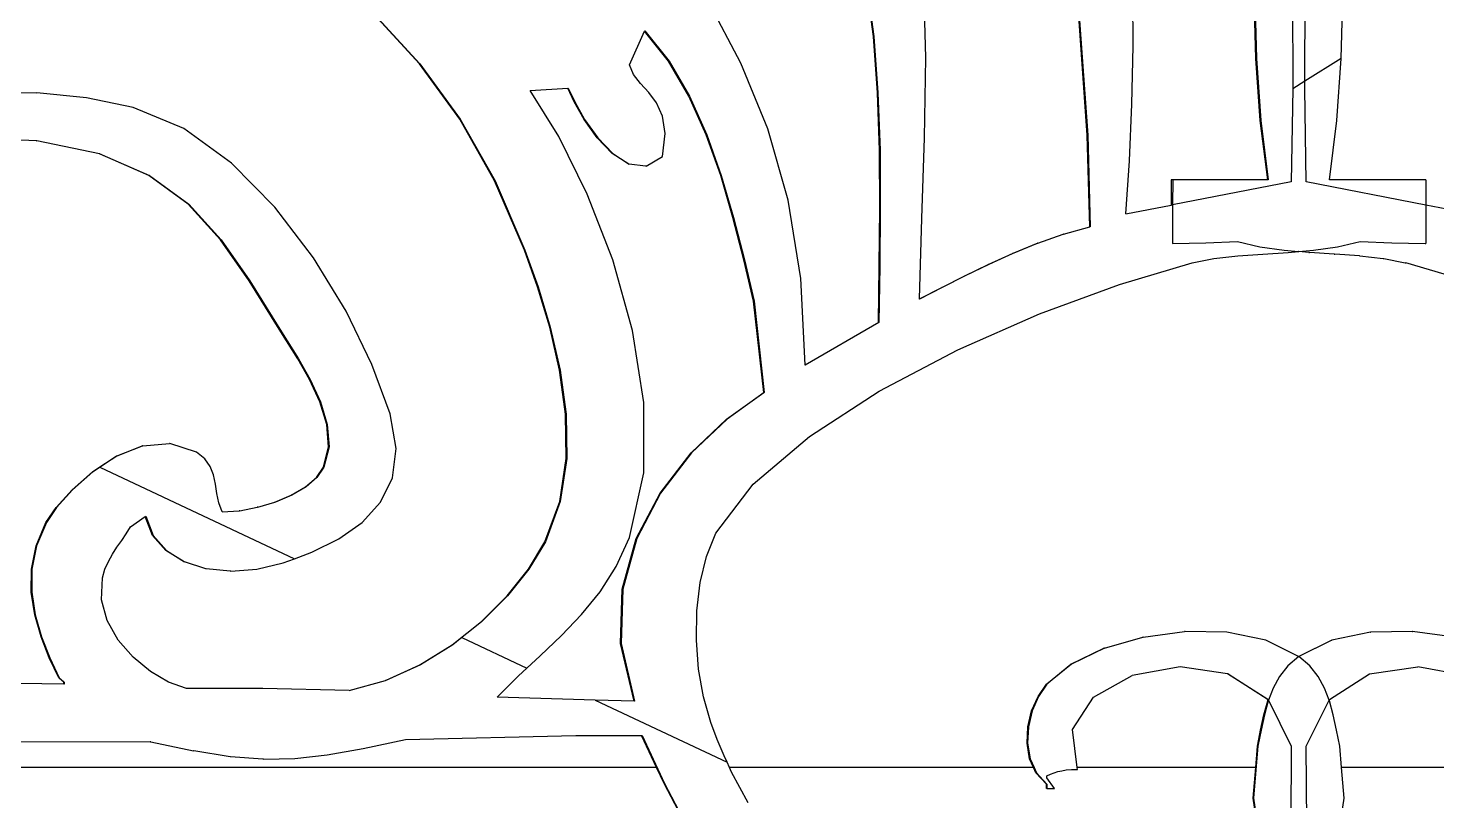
# Model space of a CAD drawing. Header units: inches. Extents: x -343 to 13887, y -13069 to -746.
# Drawn here: x 3385.83 to 3399.55, y -9117.02 to -9109.49 of the extents above; entities that cross this region are included whole.
import ezdxf

# ---------------------------------------------------------------- set-up
doc = ezdxf.new("R2010")
doc.units = ezdxf.units.IN
doc.header["$LTSCALE"] = 17
doc.header["$MEASUREMENT"] = 0
doc.layers.add('OUTLINE', color=1, linetype='Continuous', lineweight=25)

# ---------------------------------------------------------------- blocks, each defined once
blk = doc.blocks.new('fddd')
for p, q in [((-502.829, -3285.493), (-503.027, -3282.693)), ((-503.023, -3282.693), (-502.824, -3285.493)), ((-504.912, -3284.533), (-504.982, -3284.011)), ((-504.977, -3284.011), (-504.908, -3284.533)), ((-504.4, -3284.739), (-504.421, -3283.978)), ((-502.382, -3284.625), (-502.386, -3284.055)), ((-501.185, -3284.745), (-501.203, -3284.123)), ((-501.198, -3284.123), (-501.181, -3284.745)), ((-500.829, -3284.143), (-500.827, -3285.042)), ((-500.708, -3284.967), (-500.706, -3284.143)), ((-500.354, -3284.745), (-500.337, -3284.123)), ((-506.202, -3284.792), (-506.517, -3284.196)), ((-509.333, -3284.799), (-509.778, -3284.314)), ((-509.773, -3284.314), (-509.328, -3284.799)), ((-507.288, -3284.808), (-507.141, -3284.48)), ((-507.141, -3284.48), (-507.139, -3284.477)), ((-506.907, -3284.773), (-507.141, -3284.48)), ((-507.139, -3284.477), (-506.902, -3284.773)), ((-504.871, -3285.08), (-504.912, -3284.533)), ((-504.908, -3284.533), (-504.912, -3284.533)), ((-504.908, -3284.533), (-504.867, -3285.08)), ((-502.393, -3285.192), (-502.382, -3284.625)), ((-508.941, -3285.337), (-509.333, -3284.799)), ((-509.328, -3284.799), (-509.333, -3284.799)), ((-509.328, -3284.799), (-508.936, -3285.337)), ((-507.247, -3284.904), (-507.288, -3284.808)), ((-506.708, -3285.115), (-506.907, -3284.773)), ((-506.907, -3284.773), (-506.902, -3284.773)), ((-506.902, -3284.773), (-506.703, -3285.115)), ((-505.941, -3285.432), (-506.202, -3284.792)), ((-504.414, -3285.519), (-504.4, -3284.739)), ((-501.185, -3284.745), (-501.181, -3284.745)), ((-501.143, -3285.35), (-501.185, -3284.745)), ((-501.185, -3284.745), (-501.18, -3284.748)), ((-501.181, -3284.745), (-501.18, -3284.748)), ((-501.18, -3284.748), (-501.139, -3285.35)), ((-500.354, -3284.745), (-500.708, -3284.967)), ((-500.397, -3285.35), (-500.354, -3284.745)), ((-507.179, -3284.989), (-507.247, -3284.904)), ((-500.708, -3284.967), (-500.827, -3285.042)), ((-500.708, -3285.042), (-500.708, -3284.967)), ((-513.552, -3285.079), (-513.06, -3285.081)), ((-512.576, -3285.131), (-513.06, -3285.081)), ((-508.255, -3285.057), (-507.888, -3285.037)), ((-507.976, -3285.506), (-508.255, -3285.057)), ((-507.826, -3285.169), (-507.888, -3285.037)), ((-507.888, -3285.037), (-507.883, -3285.037)), ((-507.883, -3285.037), (-507.821, -3285.169)), ((-507.099, -3285.077), (-507.179, -3284.989)), ((-507.023, -3285.179), (-507.099, -3285.077)), ((-506.54, -3285.489), (-506.708, -3285.115)), ((-506.703, -3285.115), (-506.708, -3285.115)), ((-506.703, -3285.115), (-506.535, -3285.489)), ((-504.867, -3285.08), (-504.871, -3285.08)), ((-504.852, -3285.641), (-504.871, -3285.08)), ((-504.867, -3285.08), (-504.847, -3285.641)), ((-500.827, -3285.042), (-500.841, -3285.949)), ((-500.695, -3285.949), (-500.708, -3285.042)), ((-512.123, -3285.223), (-512.576, -3285.131)), ((-511.627, -3285.43), (-512.123, -3285.223)), ((-507.728, -3285.34), (-507.826, -3285.169)), ((-507.821, -3285.169), (-507.826, -3285.169)), ((-507.821, -3285.169), (-507.724, -3285.34)), ((-506.965, -3285.309), (-507.023, -3285.179)), ((-502.418, -3285.742), (-502.393, -3285.192)), ((-508.601, -3285.938), (-508.941, -3285.337)), ((-508.936, -3285.337), (-508.941, -3285.337)), ((-508.936, -3285.337), (-508.596, -3285.938)), ((-507.602, -3285.518), (-507.728, -3285.34)), ((-507.724, -3285.34), (-507.728, -3285.34)), ((-507.724, -3285.34), (-507.597, -3285.518)), ((-506.941, -3285.478), (-506.965, -3285.309)), ((-501.143, -3285.35), (-501.139, -3285.35)), ((-501.071, -3285.928), (-501.143, -3285.35)), ((-501.139, -3285.35), (-501.067, -3285.928)), ((-500.469, -3285.928), (-500.397, -3285.35)), ((-513.063, -3285.55), (-513.835, -3285.514)), ((-511.163, -3285.765), (-511.627, -3285.43)), ((-507.698, -3286.067), (-507.976, -3285.506)), ((-507.455, -3285.673), (-507.602, -3285.518)), ((-507.597, -3285.518), (-507.602, -3285.518)), ((-507.597, -3285.518), (-507.45, -3285.673)), ((-506.965, -3285.7), (-506.941, -3285.478)), ((-506.399, -3285.887), (-506.54, -3285.489)), ((-506.535, -3285.489), (-506.54, -3285.489)), ((-506.535, -3285.489), (-506.394, -3285.887)), ((-505.743, -3286.128), (-505.941, -3285.432)), ((-504.441, -3286.307), (-504.414, -3285.519)), ((-502.804, -3286.385), (-502.829, -3285.493)), ((-502.824, -3285.493), (-502.829, -3285.493)), ((-502.824, -3285.493), (-502.8, -3286.385)), ((-513.063, -3285.55), (-513.059, -3285.55)), ((-512.45, -3285.676), (-513.059, -3285.55)), ((-507.295, -3285.776), (-507.455, -3285.673)), ((-507.45, -3285.673), (-507.455, -3285.673)), ((-507.45, -3285.673), (-507.291, -3285.776)), ((-504.847, -3285.641), (-504.852, -3285.641)), ((-504.849, -3286.208), (-504.852, -3285.641)), ((-504.847, -3285.641), (-504.844, -3286.208)), ((-511.968, -3285.885), (-512.45, -3285.676)), ((-512.445, -3285.676), (-512.45, -3285.676)), ((-512.445, -3285.676), (-511.963, -3285.885)), ((-510.74, -3286.194), (-511.163, -3285.765)), ((-507.291, -3285.776), (-507.295, -3285.776)), ((-507.131, -3285.795), (-507.291, -3285.776)), ((-507.126, -3285.795), (-507.131, -3285.795)), ((-507.126, -3285.795), (-506.965, -3285.7)), ((-502.452, -3286.259), (-502.418, -3285.742)), ((-511.585, -3286.167), (-511.968, -3285.885)), ((-511.963, -3285.885), (-511.968, -3285.885)), ((-511.963, -3285.885), (-511.58, -3286.167)), ((-508.309, -3286.613), (-508.601, -3285.938)), ((-508.596, -3285.938), (-508.601, -3285.938)), ((-508.596, -3285.938), (-508.305, -3286.613)), ((-506.279, -3286.297), (-506.399, -3285.887)), ((-506.394, -3285.887), (-506.399, -3285.887)), ((-506.394, -3285.887), (-506.274, -3286.297)), ((-501.996, -3285.928), (-502.011, -3285.928)), ((-502.011, -3285.928), (-502.011, -3286.175)), ((-501.996, -3285.928), (-501.997, -3286.171)), ((-501.071, -3285.928), (-501.996, -3285.928)), ((-501.067, -3285.928), (-501.071, -3285.928)), ((-499.529, -3285.928), (-500.469, -3285.928)), ((-499.529, -3285.928), (-499.529, -3286.174)), ((-507.45, -3286.709), (-507.698, -3286.067)), ((-500.841, -3285.949), (-501.997, -3286.171)), ((-499.529, -3286.174), (-500.695, -3285.949)), ((-511.27, -3286.512), (-511.585, -3286.167)), ((-511.58, -3286.167), (-511.585, -3286.167)), ((-511.58, -3286.167), (-511.265, -3286.512)), ((-510.365, -3286.687), (-510.74, -3286.194)), ((-505.618, -3286.89), (-505.743, -3286.128)), ((-504.854, -3286.77), (-504.849, -3286.208)), ((-504.844, -3286.208), (-504.849, -3286.208)), ((-504.844, -3286.208), (-504.849, -3286.77)), ((-502.452, -3286.259), (-502.011, -3286.175)), ((-502.011, -3286.175), (-501.997, -3286.171)), ((-501.997, -3286.171), (-501.997, -3286.548)), ((-499.529, -3286.174), (-499.529, -3286.548)), ((-499.088, -3286.259), (-499.529, -3286.174)), ((-506.173, -3286.708), (-506.279, -3286.297)), ((-506.274, -3286.297), (-506.279, -3286.297)), ((-506.274, -3286.297), (-506.168, -3286.708)), ((-504.461, -3287.087), (-504.441, -3286.307)), ((-503.309, -3286.546), (-503.064, -3286.457)), ((-503.059, -3286.457), (-503.064, -3286.457)), ((-503.059, -3286.457), (-502.804, -3286.385)), ((-502.8, -3286.385), (-502.804, -3286.385)), ((-510.99, -3286.913), (-511.27, -3286.512)), ((-511.265, -3286.512), (-511.27, -3286.512)), ((-511.265, -3286.512), (-510.985, -3286.913)), ((-508.183, -3286.97), (-508.309, -3286.613)), ((-508.305, -3286.613), (-508.309, -3286.613)), ((-508.305, -3286.613), (-508.178, -3286.97)), ((-503.556, -3286.645), (-503.314, -3286.546)), ((-503.309, -3286.546), (-503.552, -3286.645)), ((-503.309, -3286.546), (-503.314, -3286.546)), ((-501.997, -3286.548), (-501.674, -3286.544)), ((-501.674, -3286.544), (-501.364, -3286.53)), ((-501.364, -3286.53), (-501.146, -3286.582)), ((-501.146, -3286.582), (-500.91, -3286.615)), ((-500.91, -3286.615), (-500.77, -3286.627)), ((-500.87, -3286.636), (-500.77, -3286.627)), ((-500.768, -3286.627), (-500.77, -3286.627)), ((-500.768, -3286.627), (-500.625, -3286.615)), ((-500.67, -3286.636), (-500.768, -3286.627)), ((-500.625, -3286.615), (-500.39, -3286.582)), ((-500.39, -3286.582), (-500.171, -3286.53)), ((-500.171, -3286.53), (-499.861, -3286.544)), ((-499.861, -3286.544), (-499.538, -3286.548)), ((-499.538, -3286.548), (-499.529, -3286.548)), ((-510.048, -3287.208), (-510.365, -3286.687)), ((-507.257, -3287.397), (-507.45, -3286.709)), ((-506.078, -3287.11), (-506.173, -3286.708)), ((-506.168, -3286.708), (-506.173, -3286.708)), ((-506.168, -3286.708), (-506.073, -3287.11)), ((-504.863, -3287.318), (-504.854, -3286.77)), ((-504.849, -3286.77), (-504.858, -3287.318)), ((-504.849, -3286.77), (-504.854, -3286.77)), ((-504.021, -3286.865), (-503.792, -3286.753)), ((-503.787, -3286.753), (-504.016, -3286.865)), ((-503.792, -3286.753), (-503.556, -3286.645)), ((-503.787, -3286.753), (-503.792, -3286.753)), ((-503.552, -3286.645), (-503.787, -3286.753)), ((-503.552, -3286.645), (-503.556, -3286.645)), ((-502.515, -3286.947), (-501.808, -3286.737)), ((-501.808, -3286.737), (-501.594, -3286.695)), ((-501.594, -3286.695), (-501.362, -3286.669)), ((-501.362, -3286.669), (-501.118, -3286.652)), ((-501.118, -3286.652), (-500.87, -3286.636)), ((-500.67, -3286.636), (-500.665, -3286.636)), ((-500.422, -3286.652), (-500.665, -3286.636)), ((-500.422, -3286.652), (-500.417, -3286.652)), ((-500.178, -3286.669), (-500.417, -3286.652)), ((-500.178, -3286.669), (-500.174, -3286.669)), ((-500.174, -3286.669), (-499.946, -3286.695)), ((-499.946, -3286.695), (-499.941, -3286.695)), ((-499.941, -3286.695), (-499.732, -3286.737)), ((-499.732, -3286.737), (-499.727, -3286.737)), ((-499.024, -3286.947), (-499.727, -3286.737)), ((-505.577, -3287.73), (-505.618, -3286.89)), ((-504.245, -3286.979), (-504.021, -3286.865)), ((-504.016, -3286.865), (-504.241, -3286.979)), ((-504.016, -3286.865), (-504.021, -3286.865)), ((-510.715, -3287.359), (-510.99, -3286.913)), ((-510.985, -3286.913), (-510.99, -3286.913)), ((-510.985, -3286.913), (-510.71, -3287.359)), ((-508.064, -3287.364), (-508.183, -3286.97)), ((-508.178, -3286.97), (-508.183, -3286.97)), ((-508.178, -3286.97), (-508.059, -3287.364)), ((-504.461, -3287.087), (-504.245, -3286.979)), ((-504.241, -3286.979), (-504.461, -3287.09)), ((-504.241, -3286.979), (-504.245, -3286.979)), ((-503.293, -3287.234), (-502.515, -3286.947)), ((-505.978, -3288.002), (-506.078, -3287.11)), ((-506.073, -3287.11), (-506.078, -3287.11)), ((-506.073, -3287.11), (-505.974, -3288.002)), ((-504.461, -3287.09), (-504.461, -3287.087)), ((-509.796, -3287.727), (-510.048, -3287.208)), ((-505.577, -3287.73), (-504.863, -3287.318)), ((-504.858, -3287.318), (-505.577, -3287.733)), ((-504.858, -3287.318), (-504.863, -3287.318)), ((-504.089, -3287.585), (-503.293, -3287.234)), ((-510.627, -3287.497), (-510.715, -3287.359)), ((-510.71, -3287.359), (-510.715, -3287.359)), ((-510.71, -3287.359), (-510.622, -3287.497)), ((-507.968, -3287.782), (-508.064, -3287.364)), ((-508.059, -3287.364), (-508.064, -3287.364)), ((-508.059, -3287.364), (-507.963, -3287.782)), ((-507.148, -3288.099), (-507.257, -3287.397)), ((-510.517, -3287.673), (-510.627, -3287.497)), ((-510.622, -3287.497), (-510.627, -3287.497)), ((-510.622, -3287.497), (-510.512, -3287.673)), ((-504.854, -3287.988), (-504.089, -3287.585)), ((-510.403, -3287.874), (-510.517, -3287.673)), ((-510.512, -3287.673), (-510.517, -3287.673)), ((-510.512, -3287.673), (-510.398, -3287.874)), ((-509.619, -3288.209), (-509.796, -3287.727)), ((-505.577, -3287.733), (-505.577, -3287.73)), ((-507.909, -3288.213), (-507.968, -3287.782)), ((-507.963, -3287.782), (-507.968, -3287.782)), ((-507.963, -3287.782), (-507.904, -3288.213)), ((-510.303, -3288.092), (-510.403, -3287.874)), ((-510.398, -3287.874), (-510.403, -3287.874)), ((-510.398, -3287.874), (-510.298, -3288.092)), ((-506.341, -3288.261), (-505.978, -3288.002)), ((-505.974, -3288.002), (-506.337, -3288.261)), ((-505.974, -3288.002), (-505.978, -3288.002)), ((-505.535, -3288.428), (-504.854, -3287.988)), ((-510.235, -3288.313), (-510.303, -3288.092)), ((-510.298, -3288.092), (-510.303, -3288.092)), ((-510.298, -3288.092), (-510.231, -3288.313)), ((-507.149, -3288.782), (-507.148, -3288.099)), ((-509.56, -3288.547), (-509.619, -3288.209)), ((-507.903, -3288.643), (-507.909, -3288.213)), ((-507.904, -3288.213), (-507.909, -3288.213)), ((-507.904, -3288.213), (-507.899, -3288.643)), ((-506.687, -3288.589), (-506.341, -3288.261)), ((-506.337, -3288.261), (-506.682, -3288.589)), ((-506.337, -3288.261), (-506.341, -3288.261)), ((-510.218, -3288.529), (-510.235, -3288.313)), ((-510.231, -3288.313), (-510.235, -3288.313)), ((-510.231, -3288.313), (-510.213, -3288.529)), ((-512.286, -3288.62), (-512.032, -3288.52)), ((-512.027, -3288.52), (-512.281, -3288.62)), ((-512.027, -3288.52), (-512.032, -3288.52)), ((-512.027, -3288.52), (-511.769, -3288.499)), ((-511.769, -3288.499), (-511.768, -3288.499)), ((-511.764, -3288.499), (-511.769, -3288.499)), ((-511.503, -3288.583), (-511.764, -3288.499)), ((-510.268, -3288.728), (-510.218, -3288.529)), ((-510.213, -3288.529), (-510.264, -3288.728)), ((-510.213, -3288.529), (-510.218, -3288.529)), ((-509.596, -3288.832), (-509.56, -3288.547)), ((-506.082, -3288.893), (-505.535, -3288.428)), ((-512.518, -3288.772), (-512.286, -3288.62)), ((-512.281, -3288.62), (-512.447, -3288.728)), ((-512.281, -3288.62), (-512.286, -3288.62)), ((-511.422, -3288.646), (-511.503, -3288.583)), ((-511.37, -3288.721), (-511.422, -3288.646)), ((-507.966, -3289.061), (-507.903, -3288.643)), ((-507.899, -3288.643), (-507.961, -3289.061)), ((-507.899, -3288.643), (-507.903, -3288.643)), ((-506.989, -3288.98), (-506.687, -3288.589)), ((-506.682, -3288.589), (-506.984, -3288.98)), ((-506.682, -3288.589), (-506.687, -3288.589)), ((-512.717, -3288.948), (-512.518, -3288.772)), ((-512.513, -3288.772), (-512.712, -3288.948)), ((-512.513, -3288.772), (-512.518, -3288.772)), ((-512.447, -3288.728), (-512.513, -3288.772)), ((-512.447, -3288.728), (-510.551, -3289.62)), ((-511.338, -3288.804), (-511.37, -3288.721)), ((-511.32, -3288.893), (-511.338, -3288.804)), ((-510.443, -3288.921), (-510.336, -3288.829)), ((-510.331, -3288.829), (-510.438, -3288.921)), ((-510.336, -3288.829), (-510.268, -3288.728)), ((-510.331, -3288.829), (-510.336, -3288.829)), ((-510.264, -3288.728), (-510.331, -3288.829)), ((-510.264, -3288.728), (-510.268, -3288.728)), ((-507.288, -3289.412), (-507.149, -3288.782)), ((-512.872, -3289.122), (-512.717, -3288.948)), ((-512.712, -3288.948), (-512.867, -3289.122)), ((-512.712, -3288.948), (-512.717, -3288.948)), ((-511.305, -3288.985), (-511.32, -3288.893)), ((-510.581, -3289.002), (-510.443, -3288.921)), ((-510.438, -3288.921), (-510.576, -3289.002)), ((-510.438, -3288.921), (-510.443, -3288.921)), ((-509.712, -3289.07), (-509.596, -3288.832)), ((-506.445, -3289.371), (-506.082, -3288.893)), ((-511.286, -3289.076), (-511.305, -3288.985)), ((-511.256, -3289.163), (-511.286, -3289.076)), ((-510.908, -3289.119), (-510.74, -3289.069)), ((-510.74, -3289.069), (-510.581, -3289.002)), ((-510.736, -3289.069), (-510.74, -3289.069)), ((-510.576, -3289.002), (-510.736, -3289.069)), ((-510.576, -3289.002), (-510.581, -3289.002)), ((-509.891, -3289.267), (-509.712, -3289.07)), ((-508.111, -3289.454), (-507.966, -3289.061)), ((-507.961, -3289.061), (-508.106, -3289.454)), ((-507.961, -3289.061), (-507.966, -3289.061)), ((-507.221, -3289.424), (-506.989, -3288.98)), ((-506.984, -3288.98), (-507.216, -3289.424)), ((-506.984, -3288.98), (-506.989, -3288.98)), ((-512.971, -3289.267), (-512.872, -3289.122)), ((-512.867, -3289.122), (-512.966, -3289.267)), ((-512.867, -3289.122), (-512.872, -3289.122)), ((-512.148, -3289.309), (-512.003, -3289.208)), ((-512.003, -3289.208), (-511.999, -3289.205)), ((-511.932, -3289.393), (-512.003, -3289.208)), ((-511.999, -3289.205), (-511.927, -3289.393)), ((-511.256, -3289.163), (-511.089, -3289.152)), ((-511.084, -3289.152), (-511.089, -3289.152)), ((-511.084, -3289.152), (-510.913, -3289.119)), ((-510.908, -3289.119), (-510.913, -3289.119)), ((-513.067, -3289.494), (-512.971, -3289.267)), ((-512.966, -3289.267), (-513.063, -3289.494)), ((-512.966, -3289.267), (-512.971, -3289.267)), ((-512.233, -3289.441), (-512.189, -3289.376)), ((-512.189, -3289.376), (-512.148, -3289.309)), ((-510.119, -3289.427), (-509.891, -3289.267)), ((-506.538, -3289.597), (-506.445, -3289.371)), ((-513.112, -3289.721), (-513.067, -3289.494)), ((-513.063, -3289.494), (-513.108, -3289.721)), ((-513.063, -3289.494), (-513.067, -3289.494)), ((-512.323, -3289.575), (-512.279, -3289.507)), ((-512.279, -3289.507), (-512.233, -3289.441)), ((-511.803, -3289.541), (-511.932, -3289.393)), ((-511.927, -3289.393), (-511.932, -3289.393)), ((-511.927, -3289.393), (-511.798, -3289.541)), ((-510.381, -3289.557), (-510.119, -3289.427)), ((-508.272, -3289.721), (-508.111, -3289.454)), ((-508.106, -3289.454), (-508.267, -3289.721)), ((-508.106, -3289.454), (-508.111, -3289.454)), ((-507.416, -3289.696), (-507.288, -3289.412)), ((-507.358, -3289.916), (-507.221, -3289.424)), ((-507.216, -3289.424), (-507.353, -3289.916)), ((-507.216, -3289.424), (-507.221, -3289.424)), ((-512.397, -3289.722), (-512.363, -3289.646)), ((-512.363, -3289.646), (-512.323, -3289.575)), ((-511.626, -3289.65), (-511.803, -3289.541)), ((-511.798, -3289.541), (-511.803, -3289.541)), ((-511.798, -3289.541), (-511.622, -3289.65)), ((-511.622, -3289.65), (-511.626, -3289.65)), ((-511.414, -3289.717), (-511.622, -3289.65)), ((-510.66, -3289.661), (-510.551, -3289.62)), ((-510.551, -3289.62), (-510.381, -3289.557)), ((-506.6, -3289.853), (-506.538, -3289.597)), ((-513.114, -3289.946), (-513.112, -3289.721)), ((-513.108, -3289.721), (-513.112, -3289.721)), ((-513.108, -3289.721), (-513.109, -3289.946)), ((-512.421, -3289.806), (-512.397, -3289.722)), ((-511.409, -3289.717), (-511.414, -3289.717)), ((-511.176, -3289.742), (-511.409, -3289.717)), ((-511.173, -3289.741), (-511.176, -3289.742)), ((-511.171, -3289.742), (-511.173, -3289.741)), ((-511.171, -3289.742), (-510.918, -3289.723)), ((-510.918, -3289.723), (-510.66, -3289.661)), ((-508.48, -3289.983), (-508.272, -3289.721)), ((-508.267, -3289.721), (-508.475, -3289.983)), ((-508.267, -3289.721), (-508.272, -3289.721)), ((-507.573, -3289.944), (-507.416, -3289.696)), ((-512.43, -3290.019), (-512.421, -3289.806)), ((-507.374, -3290.447), (-507.358, -3289.916)), ((-507.353, -3289.916), (-507.369, -3290.447)), ((-507.353, -3289.916), (-507.358, -3289.916)), ((-506.632, -3290.129), (-506.6, -3289.853)), ((-513.08, -3290.167), (-513.114, -3289.946)), ((-513.109, -3289.946), (-513.114, -3289.946)), ((-513.109, -3289.946), (-513.075, -3290.167)), ((-512.374, -3290.223), (-512.43, -3290.019)), ((-508.729, -3290.233), (-508.48, -3289.983)), ((-508.475, -3289.983), (-508.725, -3290.233)), ((-508.475, -3289.983), (-508.48, -3289.983)), ((-507.753, -3290.165), (-507.573, -3289.944)), ((-513.019, -3290.381), (-513.08, -3290.167)), ((-513.075, -3290.167), (-513.08, -3290.167)), ((-513.075, -3290.167), (-513.014, -3290.381)), ((-507.949, -3290.369), (-507.753, -3290.165)), ((-506.636, -3290.413), (-506.632, -3290.129)), ((-512.266, -3290.412), (-512.374, -3290.223)), ((-509.014, -3290.459), (-508.729, -3290.233)), ((-508.725, -3290.233), (-508.919, -3290.388)), ((-508.725, -3290.233), (-508.729, -3290.233)), ((-502.283, -3290.383), (-501.881, -3290.328)), ((-501.876, -3290.328), (-501.881, -3290.328)), ((-501.469, -3290.336), (-501.876, -3290.328)), ((-501.09, -3290.415), (-501.469, -3290.336)), ((-500.071, -3290.336), (-500.445, -3290.415)), ((-500.071, -3290.336), (-500.066, -3290.336)), ((-499.664, -3290.328), (-500.066, -3290.336)), ((-499.664, -3290.328), (-499.659, -3290.328)), ((-499.252, -3290.383), (-499.659, -3290.328)), ((-512.939, -3290.587), (-513.019, -3290.381)), ((-513.014, -3290.381), (-513.019, -3290.381)), ((-513.014, -3290.381), (-512.934, -3290.587)), ((-512.122, -3290.579), (-512.266, -3290.412)), ((-509.328, -3290.653), (-509.014, -3290.459)), ((-509.009, -3290.459), (-509.323, -3290.653)), ((-509.009, -3290.459), (-509.014, -3290.459)), ((-508.919, -3290.388), (-509.009, -3290.459)), ((-508.919, -3290.388), (-508.286, -3290.686)), ((-508.156, -3290.565), (-507.949, -3290.369)), ((-507.243, -3291.009), (-507.374, -3290.447)), ((-507.369, -3290.447), (-507.374, -3290.447)), ((-507.369, -3290.447), (-507.238, -3291.009)), ((-506.614, -3290.696), (-506.636, -3290.413)), ((-502.661, -3290.493), (-502.288, -3290.383)), ((-502.283, -3290.383), (-502.288, -3290.383)), ((-500.77, -3290.572), (-501.09, -3290.415)), ((-500.77, -3290.572), (-500.45, -3290.415)), ((-500.445, -3290.415), (-500.766, -3290.574)), ((-500.45, -3290.415), (-500.445, -3290.415)), ((-512.847, -3290.781), (-512.939, -3290.587)), ((-512.934, -3290.587), (-512.939, -3290.587)), ((-512.934, -3290.587), (-512.842, -3290.781)), ((-511.953, -3290.718), (-512.122, -3290.579)), ((-508.286, -3290.686), (-508.156, -3290.565)), ((-502.988, -3290.649), (-502.666, -3290.493)), ((-502.661, -3290.493), (-502.983, -3290.649)), ((-502.661, -3290.493), (-502.666, -3290.493)), ((-500.769, -3290.574), (-500.874, -3290.663)), ((-500.769, -3290.574), (-500.77, -3290.572)), ((-500.766, -3290.574), (-500.769, -3290.574)), ((-500.661, -3290.663), (-500.766, -3290.574)), ((-511.776, -3290.822), (-511.953, -3290.718)), ((-509.665, -3290.805), (-509.328, -3290.653)), ((-509.323, -3290.653), (-509.661, -3290.805)), ((-509.323, -3290.653), (-509.328, -3290.653)), ((-508.368, -3290.762), (-508.286, -3290.686)), ((-506.566, -3290.967), (-506.614, -3290.696)), ((-503.226, -3290.843), (-502.988, -3290.649)), ((-502.983, -3290.649), (-503.221, -3290.843)), ((-502.983, -3290.649), (-502.988, -3290.649)), ((-501.925, -3290.673), (-502.39, -3290.757)), ((-501.461, -3290.743), (-501.925, -3290.673)), ((-501.456, -3290.743), (-501.461, -3290.743)), ((-501.071, -3290.992), (-501.461, -3290.743)), ((-501.456, -3290.743), (-501.066, -3290.992)), ((-500.874, -3290.663), (-500.956, -3290.766)), ((-500.579, -3290.766), (-500.661, -3290.663)), ((-500.469, -3290.992), (-500.079, -3290.743)), ((-500.079, -3290.743), (-499.61, -3290.673)), ((-499.15, -3290.757), (-499.61, -3290.673)), ((-512.798, -3290.843), (-517.058, -3290.781)), ((-512.798, -3290.823), (-512.847, -3290.781)), ((-512.842, -3290.781), (-512.847, -3290.781)), ((-512.842, -3290.781), (-512.793, -3290.823)), ((-512.798, -3290.843), (-512.798, -3290.823)), ((-512.793, -3290.823), (-512.798, -3290.823)), ((-512.793, -3290.843), (-512.798, -3290.843)), ((-512.793, -3290.823), (-512.793, -3290.843)), ((-511.603, -3290.885), (-511.776, -3290.822)), ((-510.859, -3290.885), (-511.603, -3290.885)), ((-510.016, -3290.905), (-510.859, -3290.885)), ((-510.016, -3290.905), (-509.665, -3290.805)), ((-509.661, -3290.805), (-509.665, -3290.805)), ((-508.577, -3290.968), (-508.368, -3290.762)), ((-503.308, -3290.961), (-503.226, -3290.843)), ((-503.221, -3290.843), (-503.304, -3290.961)), ((-503.221, -3290.843), (-503.226, -3290.843)), ((-502.768, -3290.969), (-502.39, -3290.757)), ((-501.018, -3290.88), (-501.063, -3290.999)), ((-500.956, -3290.766), (-501.018, -3290.88)), ((-500.517, -3290.88), (-500.579, -3290.766)), ((-500.472, -3290.999), (-500.517, -3290.88)), ((-507.623, -3290.997), (-508.577, -3290.968)), ((-507.623, -3290.997), (-506.337, -3291.602)), ((-507.243, -3291.009), (-507.623, -3290.997)), ((-507.238, -3291.009), (-507.243, -3291.009)), ((-506.494, -3291.217), (-506.566, -3290.967)), ((-503.37, -3291.103), (-503.308, -3290.961)), ((-503.304, -3290.961), (-503.365, -3291.103)), ((-503.304, -3290.961), (-503.308, -3290.961)), ((-502.973, -3291.283), (-502.768, -3290.969)), ((-501.108, -3291.142), (-501.07, -3291.006)), ((-501.066, -3291.006), (-501.103, -3291.142)), ((-501.066, -3290.992), (-501.071, -3290.992)), ((-501.068, -3290.999), (-501.071, -3290.992)), ((-501.07, -3291.006), (-501.068, -3290.999)), ((-501.07, -3291.006), (-501.066, -3291.006)), ((-501.068, -3290.999), (-501.066, -3290.993)), ((-501.065, -3291.004), (-501.068, -3290.999)), ((-501.066, -3290.992), (-501.066, -3290.993)), ((-501.066, -3290.993), (-501.063, -3290.999)), ((-501.065, -3291.004), (-501.066, -3291.006)), ((-501.063, -3290.999), (-501.065, -3291.004)), ((-501.063, -3290.999), (-500.841, -3291.445)), ((-500.695, -3291.445), (-500.472, -3290.999)), ((-500.472, -3290.999), (-500.469, -3290.992)), ((-500.47, -3291.006), (-500.472, -3290.999)), ((-500.432, -3291.142), (-500.47, -3291.006)), ((-503.407, -3291.257), (-503.37, -3291.103)), ((-503.365, -3291.103), (-503.402, -3291.257)), ((-503.365, -3291.103), (-503.37, -3291.103)), ((-501.14, -3291.289), (-501.108, -3291.142)), ((-501.103, -3291.142), (-501.135, -3291.289)), ((-501.108, -3291.142), (-501.103, -3291.142)), ((-500.4, -3291.289), (-500.432, -3291.142)), ((-506.433, -3291.38), (-506.494, -3291.217)), ((-503.415, -3291.416), (-503.407, -3291.257)), ((-503.402, -3291.257), (-503.41, -3291.416)), ((-503.402, -3291.257), (-503.407, -3291.257)), ((-502.926, -3291.653), (-502.973, -3291.283)), ((-501.171, -3291.445), (-501.14, -3291.289)), ((-501.135, -3291.289), (-501.166, -3291.445)), ((-501.14, -3291.289), (-501.135, -3291.289)), ((-500.369, -3291.445), (-500.4, -3291.289)), ((-522.613, -3291.382), (-511.955, -3291.403)), ((-511.95, -3291.403), (-511.955, -3291.403)), ((-511.95, -3291.403), (-511.534, -3291.493)), ((-509.881, -3291.47), (-509.47, -3291.382)), ((-509.47, -3291.382), (-507.809, -3291.341)), ((-507.809, -3291.341), (-507.169, -3291.341)), ((-507.169, -3291.341), (-507.164, -3291.341)), ((-507.024, -3291.653), (-507.169, -3291.341)), ((-507.164, -3291.341), (-506.946, -3291.81)), ((-506.366, -3291.541), (-506.433, -3291.38)), ((-503.41, -3291.416), (-503.415, -3291.416)), ((-503.39, -3291.569), (-503.415, -3291.416)), ((-503.41, -3291.416), (-503.385, -3291.569)), ((-511.529, -3291.493), (-511.534, -3291.493)), ((-511.177, -3291.55), (-511.529, -3291.493)), ((-511.172, -3291.55), (-511.177, -3291.55)), ((-510.857, -3291.574), (-511.172, -3291.55)), ((-510.853, -3291.574), (-510.548, -3291.568)), ((-510.548, -3291.568), (-510.232, -3291.532)), ((-510.232, -3291.532), (-509.881, -3291.47)), ((-506.337, -3291.602), (-506.366, -3291.541)), ((-503.385, -3291.569), (-503.39, -3291.569)), ((-503.352, -3291.653), (-503.39, -3291.569)), ((-503.385, -3291.569), (-503.347, -3291.653)), ((-501.166, -3291.445), (-501.208, -3291.954)), ((-501.188, -3291.653), (-501.171, -3291.445)), ((-501.171, -3291.445), (-501.166, -3291.445)), ((-500.841, -3291.445), (-500.844, -3292.196)), ((-500.691, -3292.196), (-500.695, -3291.445)), ((-500.352, -3291.653), (-500.369, -3291.445)), ((-507.024, -3291.653), (-523.499, -3291.653)), ((-510.854, -3291.574), (-510.857, -3291.574)), ((-510.853, -3291.574), (-510.854, -3291.574)), ((-506.951, -3291.81), (-507.024, -3291.653)), ((-506.314, -3291.653), (-506.337, -3291.602)), ((-503.352, -3291.653), (-506.314, -3291.653)), ((-506.293, -3291.698), (-506.314, -3291.653)), ((-506.214, -3291.85), (-506.293, -3291.698)), ((-503.347, -3291.653), (-503.352, -3291.653)), ((-503.328, -3291.706), (-503.352, -3291.653)), ((-503.347, -3291.653), (-503.324, -3291.706)), ((-503.324, -3291.706), (-503.328, -3291.706)), ((-503.226, -3291.818), (-503.328, -3291.706)), ((-503.324, -3291.706), (-503.221, -3291.818)), ((-503.185, -3291.719), (-503.15, -3291.705)), ((-503.15, -3291.705), (-503.115, -3291.693)), ((-503.115, -3291.693), (-503.077, -3291.685)), ((-503.077, -3291.685), (-503.034, -3291.678)), ((-503.034, -3291.678), (-502.983, -3291.674)), ((-502.983, -3291.674), (-502.924, -3291.673)), ((-501.188, -3291.653), (-502.926, -3291.653)), ((-502.924, -3291.673), (-502.926, -3291.653)), ((-501.213, -3291.954), (-501.188, -3291.653)), ((-498.614, -3291.653), (-500.352, -3291.653)), ((-500.327, -3291.954), (-500.352, -3291.653)), ((-506.946, -3291.81), (-506.951, -3291.81)), ((-506.707, -3292.273), (-506.951, -3291.81)), ((-506.946, -3291.81), (-506.703, -3292.273)), ((-503.221, -3291.818), (-503.226, -3291.818)), ((-503.226, -3291.859), (-503.226, -3291.818)), ((-503.221, -3291.735), (-503.185, -3291.719)), ((-503.221, -3291.756), (-503.221, -3291.735)), ((-503.147, -3291.859), (-503.221, -3291.756)), ((-503.221, -3291.818), (-503.221, -3291.859)), ((-506.131, -3291.997), (-506.214, -3291.85)), ((-503.221, -3291.859), (-503.226, -3291.859)), ((-503.221, -3291.859), (-503.147, -3291.859)), ((-501.213, -3291.954), (-501.208, -3291.954)), ((-501.142, -3292.43), (-501.213, -3291.954)), ((-501.208, -3291.954), (-501.137, -3292.43)), ((-500.398, -3292.43), (-500.327, -3291.954))]:
    blk.add_line(p, q)

msp = doc.modelspace()

# ---------------------------------------------------------------- block references
at = {"layer": 'OUTLINE'}
msp.add_blockref('fddd', (3898.978, -5825.038), dxfattribs=at)

doc.saveas('drawing.dxf')
